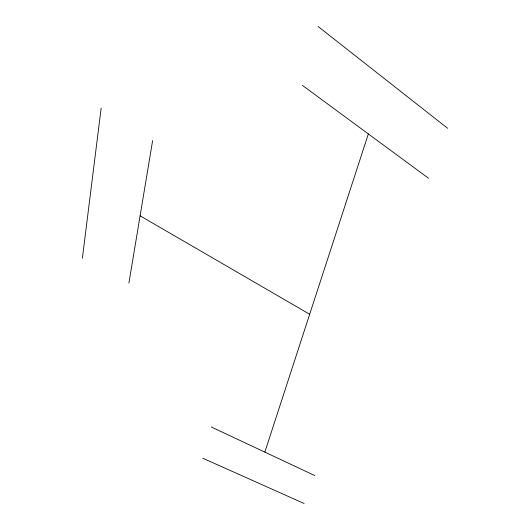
<?xml version="1.0" encoding="UTF-8"?>
<svg xmlns="http://www.w3.org/2000/svg" width="530" height="530" viewBox="0 0 530 530"><rect width="100%" height="100%" fill="white"/><g stroke="black" fill="none" stroke-linecap="round" stroke-linejoin="round"><path stroke-width="0.79" d="M82.375 258.236L101.177 108.041M128.896 283.106L152.627 140.569M264.834 452.117L368.343 133.931M202.857 458.264L304.14 503.5M211.218 426.948L314.82 475.582M140.099 215.829L309.679 314.257M302.392 85.356L428.518 178.252M318.099 26.5L447.625 128.3"/></g></svg>
